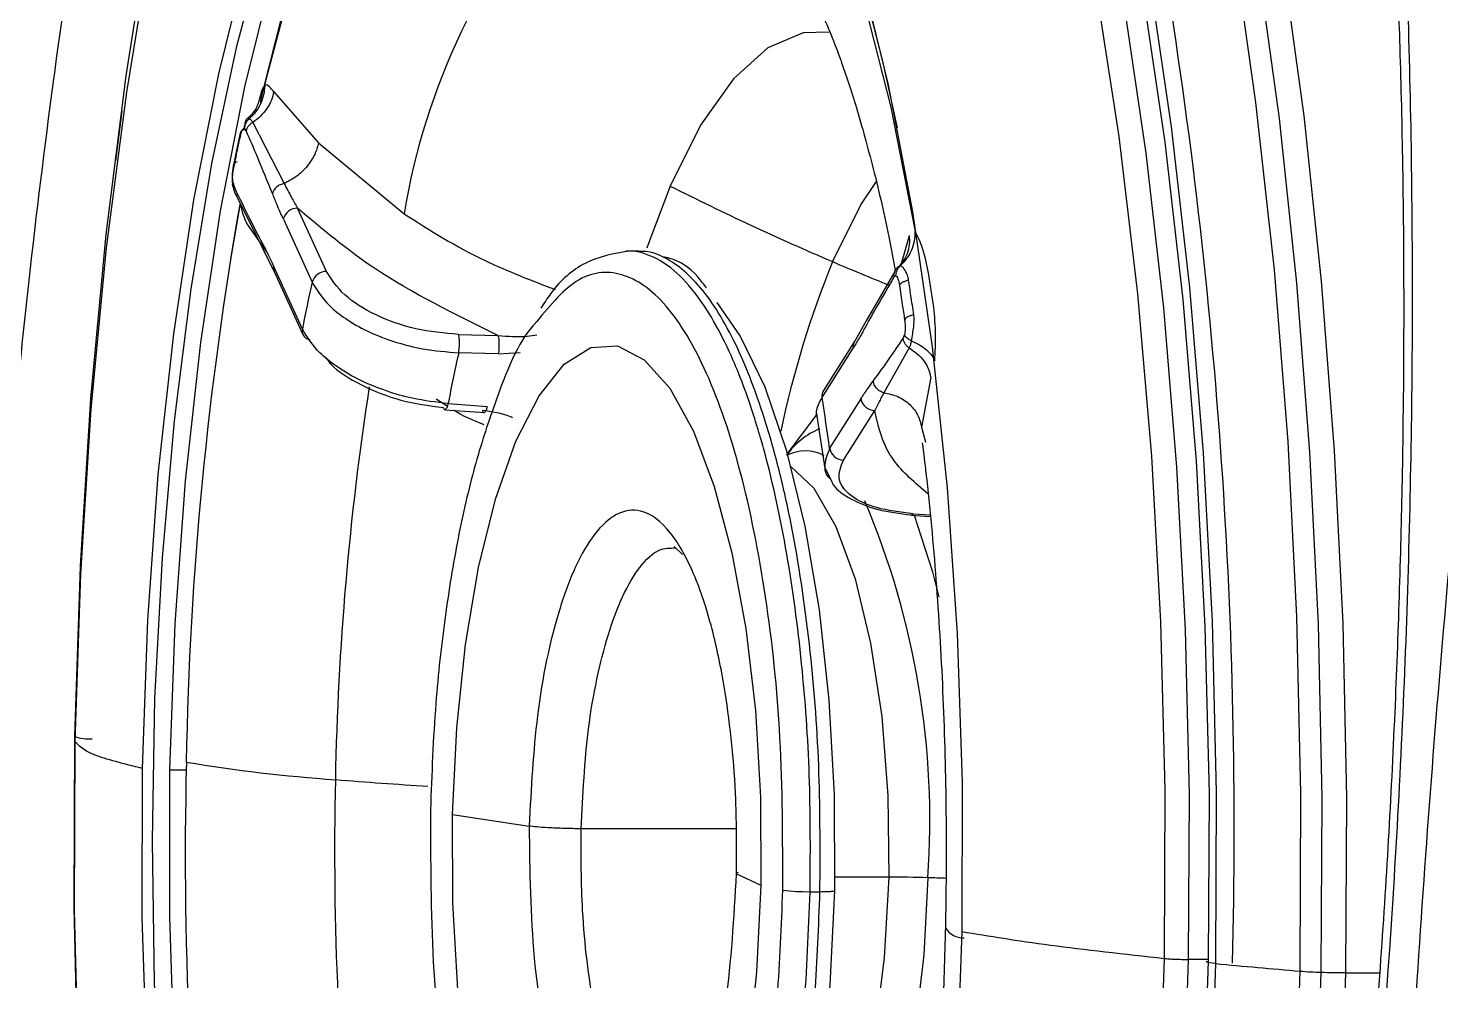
# Model space of a CAD drawing. Extents: x 525 to 613, y 487 to 635.
# Drawn here: x 601.178 to 602.46, y 544.125 to 544.99 of the extents above; entities that cross this region are included whole.
import ezdxf

# ---------------------------------------------------------------- set-up
doc = ezdxf.new("R2010")
doc.units = 0
doc.header["$MEASUREMENT"] = 0
doc.layers.add('1', color=4, linetype='Continuous')
doc.layers.add('STD TEST', color=3, linetype='Continuous')

# ---------------------------------------------------------------- blocks, each defined once
blk = doc.blocks.new('2023 VANGUARD')
at = {"layer": '1', "color": 3, "linetype": 'Continuous', "lineweight": 25}
for p, q in [((32.4409, -47.7591), (32.4815, -47.8056)), ((32.303, -47.7768), (32.2974, -47.8219)), ((32.4219, -47.787), (32.4503, -47.8424)), ((32.4104, -47.7965), (32.4044, -47.8255)), ((32.4815, -47.8056), (32.5592, -47.8699)), ((32.4056, -47.8507), (32.4313, -47.9023)), ((32.4887, -47.9222), (32.4625, -47.8649)), ((32.4343, -47.9042), (32.4162, -47.8781)), ((32.4496, -47.8747), (32.4757, -47.932)), ((33.0107, -47.915), (33.0178, -47.8896)), ((32.4313, -47.9023), (32.4417, -47.9231)), ((32.7721, -47.9038), (32.7604, -47.9038)), ((32.4669, -47.9747), (32.4407, -47.9173)), ((32.4412, -47.9222), (32.4674, -47.9796)), ((33.0044, -47.9222), (32.9786, -47.9672)), ((32.9786, -47.9672), (32.9684, -47.985)), ((32.6085, -47.9794), (32.6444, -47.9804)), ((32.9385, -48.0367), (32.9668, -47.9918)), ((32.9681, -47.9854), (32.9397, -48.0304)), ((32.9684, -47.985), (32.9681, -47.9854)), ((33.0176, -47.9917), (32.9947, -48.0325)), ((32.6446, -47.9971), (32.6088, -47.9961)), ((32.6446, -47.9971), (32.6644, -47.9958)), ((33.0372, -48.0186), (33.0288, -48.0638)), ((32.5984, -48.0447), (32.5882, -48.0382)), ((32.9738, -48.038), (32.9454, -48.0829)), ((32.5962, -48.0478), (32.6326, -48.0505)), ((32.9332, -48.0527), (32.9071, -48.0873)), ((32.9333, -48.0499), (32.9416, -48.1051)), ((32.9579, -48.0936), (32.9863, -48.0486)), ((33.0288, -48.0638), (33.0325, -48.0774)), ((32.9411, -48.1005), (32.9467, -48.1118)), ((33.0192, -48.1435), (33.019, -48.1435)), ((33.0192, -48.1435), (33.0365, -48.1447)), ((33.0213, -48.1423), (33.0363, -48.1434)), ((32.8042, -48.1721), (32.8118, -48.1793)), ((32.3467, -48.3748), (32.3614, -48.3748)), ((32.6727, -48.4262), (32.603, -48.4157)), ((32.6727, -48.426), (32.6727, -48.4262)), ((32.8605, -48.4284), (32.7198, -48.4284)), ((32.8609, -48.4692), (32.883, -48.4796)), ((32.999, -48.4723), (32.9502, -48.4723)), ((32.9277, -48.4855), (32.9366, -48.4855)), ((33.2893, -48.547), (33.2712, -48.547)), ((33.4139, -48.5591), (33.4444, -48.5591))]:
    blk.add_line(p, q, dxfattribs=at)
at = {"layer": '1', "color": 3, "linetype": 'Continuous', "lineweight": 25, "flags": 128}
for points in [[(33.3914, -48.5587), (33.3923, -48.4005), (33.3889, -48.2427), (33.3813, -48.0865), (33.3695, -47.933), (33.3536, -47.7835), (33.3338, -47.6389), (33.3102, -47.5006), (33.283, -47.3694), (33.2523, -47.2465), (33.2185, -47.1327), (33.1817, -47.0289), (33.1423, -46.9359), (33.1006, -46.8544), (33.0568, -46.785), (33.0113, -46.7283), (32.9645, -46.6847), (32.9166, -46.6545), (32.8682, -46.6379), (32.8195, -46.6351), (32.7856, -46.6414)], [(33.4139, -48.5591), (33.4147, -48.4004), (33.4113, -48.242), (33.4037, -48.0852), (33.3919, -47.9312), (33.376, -47.7811), (33.3561, -47.6361), (33.3324, -47.4972), (33.305, -47.3656), (33.2743, -47.2423), (33.2403, -47.128), (33.2034, -47.0239), (33.1639, -46.9306), (33.122, -46.8488), (33.078, -46.7792), (33.0324, -46.7223), (32.9854, -46.6785), (32.9374, -46.6482), (32.8888, -46.6315), (32.8545, -46.6281)], [(33.3723, -48.5576), (33.3731, -48.3965), (33.3695, -48.2358), (33.3614, -48.0768), (33.349, -47.9207), (33.3323, -47.769), (33.3115, -47.6226), (33.2868, -47.483), (33.2583, -47.351), (33.2262, -47.228), (33.1909, -47.1147), (33.1526, -47.0122), (33.1116, -46.9212), (33.0683, -46.8425), (33.023, -46.7768), (32.9761, -46.7244), (32.9279, -46.686), (32.8788, -46.6618), (32.8292, -46.6519), (32.7796, -46.6565), (32.7303, -46.6755), (32.6818, -46.7088), (32.6343, -46.7561), (32.5938, -46.8089)], [(32.5708, -46.9044), (32.5756, -46.8976), (32.6206, -46.8436), (32.6668, -46.8033), (32.714, -46.7771), (32.7618, -46.7651), (32.8097, -46.7674), (32.8573, -46.7841), (32.9042, -46.8149), (32.9501, -46.8598), (32.9945, -46.9181), (33.037, -46.9895), (33.0774, -47.0733), (33.1151, -47.1689), (33.1501, -47.2754), (33.1818, -47.3919), (33.2101, -47.5173), (33.2347, -47.6508), (33.2554, -47.791), (33.272, -47.9368), (33.2844, -48.087), (33.2925, -48.2402), (33.2962, -48.3953), (33.2955, -48.5507)], [(33.2892, -48.5485), (33.29, -48.3964), (33.2863, -48.2446), (33.2784, -48.0947), (33.2663, -47.9477), (33.25, -47.8049), (33.2297, -47.6677), (33.2057, -47.5371), (33.178, -47.4143), (33.1469, -47.3003), (33.1128, -47.1961), (33.0758, -47.1026), (33.0363, -47.0205), (32.9947, -46.9506), (32.9512, -46.8935), (32.9063, -46.8497), (32.8855, -46.8342)], [(32.2604, -48.3446), (32.2655, -48.19), (32.275, -48.0376), (32.2888, -47.8887), (32.3068, -47.7446), (32.3288, -47.6064), (32.3546, -47.4755), (32.384, -47.3528), (32.4168, -47.2395), (32.4527, -47.1365), (32.4914, -47.0447), (32.5325, -46.9648), (32.5708, -46.9044)], [(33.2712, -48.547), (33.2719, -48.3972), (33.2683, -48.2478), (33.2605, -48.1001), (33.2486, -47.9553), (33.2325, -47.8148), (33.2126, -47.6797), (33.1889, -47.5511), (33.1616, -47.4302), (33.131, -47.3179), (33.0974, -47.2153), (33.061, -47.1232), (33.0221, -47.0424), (32.9811, -46.9736), (32.9383, -46.9174), (32.9217, -46.8994)], [(32.5851, -46.9368), (32.577, -46.9466), (32.5338, -47.0083), (32.4927, -47.083), (32.4539, -47.1701), (32.4179, -47.2687), (32.3849, -47.378), (32.3553, -47.497), (32.3292, -47.6246), (32.3071, -47.7596), (32.2889, -47.9009), (32.275, -48.0472), (32.2655, -48.197), (32.2604, -48.3492)], [(33.2492, -48.5461), (33.2499, -48.3931), (33.246, -48.2406), (33.2377, -48.0899), (33.2251, -47.9425), (33.2081, -47.7997), (33.1871, -47.6627), (33.1622, -47.5328), (33.1335, -47.4112), (33.1015, -47.299), (33.0663, -47.1972), (33.0283, -47.1068), (32.9878, -47.0284), (32.9452, -46.963), (32.943, -46.96)], [(32.3821, -49.0565), (32.3636, -48.9418), (32.3491, -48.8212), (32.3388, -48.6963), (32.3326, -48.5684), (32.3307, -48.4392), (32.3331, -48.31), (32.3399, -48.1824), (32.3508, -48.058), (32.3658, -47.9381), (32.3847, -47.8242), (32.4073, -47.7176), (32.4334, -47.6196), (32.4625, -47.5313), (32.4944, -47.4537), (32.5287, -47.3878), (32.565, -47.3343), (32.6029, -47.2938), (32.6418, -47.2669), (32.6815, -47.2538), (32.7214, -47.2547)], [(32.3467, -48.3748), (32.3515, -48.2424), (32.3608, -48.1125), (32.3746, -47.9869), (32.3926, -47.8671), (32.4147, -47.7545), (32.4404, -47.6507), (32.4696, -47.5569), (32.5019, -47.4743), (32.5368, -47.4039), (32.5739, -47.3467), (32.6127, -47.3033), (32.6528, -47.2743), (32.6936, -47.26), (32.7095, -47.2585)], [(32.7214, -47.2547), (32.761, -47.2697), (32.7998, -47.2984), (32.8375, -47.3406), (32.8736, -47.3957), (32.9076, -47.4632), (32.9391, -47.5423), (32.9679, -47.6319), (32.9935, -47.7312), (33.0066, -47.7918)], [(32.6872, -47.2891), (32.6643, -47.2983), (32.625, -47.3256), (32.5869, -47.367), (32.5505, -47.422), (32.5162, -47.4899), (32.4844, -47.5699), (32.4556, -47.6609), (32.4301, -47.7617), (32.4286, -47.7685)], [(32.4328, -47.7524), (32.4597, -47.6507), (32.49, -47.5598), (32.5233, -47.481), (32.5593, -47.4153), (32.5974, -47.3637), (32.637, -47.3268), (32.6777, -47.3052), (32.719, -47.2991)], [(32.8068, -47.2954), (32.8379, -47.3327), (32.8754, -47.3921), (32.9107, -47.4649), (32.9432, -47.55), (32.9726, -47.6464), (32.9985, -47.7529), (33.0205, -47.8681), (33.0385, -47.9906), (33.0521, -48.1188), (33.0612, -48.2512), (33.0656, -48.3861), (33.0654, -48.5217)], [(32.7877, -47.3239), (32.7996, -47.3328), (32.839, -47.3725), (32.8767, -47.4269), (32.9122, -47.4952), (32.945, -47.5764), (32.9747, -47.6695), (33.0009, -47.7732), (33.0231, -47.886)], [(32.3217, -48.3736), (32.3266, -48.2389), (32.3361, -48.1068), (32.3501, -47.979), (32.3684, -47.8571), (32.3909, -47.7427), (32.4171, -47.6371), (32.4468, -47.5417), (32.4796, -47.4576), (32.515, -47.3861), (32.5427, -47.3418)], [(32.945, -47.7049), (32.9213, -47.7055), (32.8892, -47.7191), (32.858, -47.7473), (32.8283, -47.7895), (32.8008, -47.8448)], [(32.948, -47.9134), (32.9738, -47.8619), (32.9879, -47.8406)], [(32.8008, -47.8448), (32.7813, -47.896), (32.7795, -47.9012)], [(32.4103, -47.8602), (32.4083, -47.8713), (32.4017, -47.9108)], [(32.95, -48.4844), (32.9497, -48.3973), (32.945, -48.3115), (32.9361, -48.2295), (32.9232, -48.1535), (32.9066, -48.0854), (32.8868, -48.0273), (32.8643, -47.9806), (32.8433, -47.9505)], [(32.603, -48.4157), (32.6069, -48.3367), (32.6149, -48.2611), (32.6268, -48.1912), (32.6422, -48.129), (32.6607, -48.0765), (32.6817, -48.0353), (32.7046, -48.0066), (32.7286, -47.9913), (32.753, -47.9899), (32.7772, -48.0024), (32.8003, -48.0284), (32.8217, -48.0672), (32.8407, -48.1175), (32.8567, -48.1779), (32.8692, -48.2464), (32.878, -48.3211), (32.8826, -48.3996), (32.883, -48.4796)], [(32.5992, -48.0423), (32.6191, -48.0437), (32.6347, -48.0449)], [(32.9105, -48.0996), (32.931, -48.1191), (32.9511, -48.1539), (32.9686, -48.2015), (32.9826, -48.2598), (32.9926, -48.3264), (32.9982, -48.3983), (32.999, -48.4723)], [(33.022, -48.1437), (33.0387, -48.1951), (33.0444, -48.218)], [(32.5466, -49.9543), (32.5188, -49.9058), (32.4785, -49.822), (32.4407, -49.7264), (32.4058, -49.6199), (32.3741, -49.5035), (32.3458, -49.378), (32.3212, -49.2446), (32.3005, -49.1043), (32.2839, -48.9585), (32.2715, -48.8083), (32.2634, -48.6551), (32.2597, -48.5), (32.2604, -48.3446)], [(32.2604, -48.3492), (32.2597, -48.5022), (32.2636, -48.6547), (32.2719, -48.8054), (32.2845, -48.9528), (32.3014, -49.0957), (32.3225, -49.2326), (32.3474, -49.3625), (32.376, -49.4841), (32.4081, -49.5963), (32.4433, -49.6981), (32.4813, -49.7885), (32.5218, -49.8669), (32.5644, -49.9323), (32.6088, -49.9844), (32.6113, -49.9869)], [(32.5925, -49.6117), (32.5886, -49.6081), (32.5492, -49.5627), (32.5117, -49.5032), (32.4764, -49.4304), (32.4439, -49.3453), (32.4145, -49.2489), (32.3886, -49.1424), (32.3666, -49.0272), (32.3487, -48.9047), (32.3351, -48.7765), (32.326, -48.6441), (32.3215, -48.5092), (32.3217, -48.3736)], [(32.6899, -49.6346), (32.6491, -49.619), (32.6091, -49.5886), (32.5704, -49.5439), (32.5335, -49.4854), (32.4988, -49.4139), (32.4668, -49.3302), (32.4379, -49.2355), (32.4125, -49.1308), (32.3908, -49.0175), (32.3732, -48.897), (32.3598, -48.7709), (32.3509, -48.6408), (32.3465, -48.5082), (32.3467, -48.3748)], [(32.883, -48.4796), (32.8791, -48.5586), (32.8711, -48.6342), (32.8592, -48.7042), (32.8438, -48.7663), (32.8253, -48.8188), (32.8043, -48.86), (32.7814, -48.8887), (32.7574, -48.904), (32.733, -48.9054), (32.7088, -48.8929), (32.6857, -48.8669), (32.6643, -48.8281), (32.6453, -48.7778), (32.6293, -48.7174), (32.6168, -48.6489), (32.608, -48.5742), (32.6034, -48.4957), (32.603, -48.4157)], [(33.0344, -48.4729), (33.0308, -48.5429), (33.023, -48.6093), (33.0113, -48.6694), (32.9963, -48.7211), (32.9785, -48.7622), (32.9585, -48.7913), (32.9372, -48.8071), (32.9153, -48.8091), (32.9062, -48.8059)], [(32.999, -48.4723), (32.995, -48.5452), (32.9865, -48.6139), (32.9737, -48.6754), (32.9573, -48.7268), (32.938, -48.7661), (32.9165, -48.7914), (32.91, -48.796)], [(32.8361, -48.9519), (32.8432, -48.9442), (32.8675, -48.9082), (32.8896, -48.8596), (32.909, -48.7998), (32.9251, -48.7303), (32.9375, -48.6532), (32.9459, -48.5705), (32.95, -48.4844)], [(33.0654, -48.5217), (33.0605, -48.6564), (33.051, -48.7885), (33.037, -48.9163), (33.0187, -49.0382), (32.9963, -49.1526), (32.9701, -49.2582), (32.9404, -49.3536), (32.9076, -49.4377), (32.8721, -49.5092), (32.8344, -49.5674), (32.7948, -49.6116), (32.7948, -49.6116)], [(33.2955, -48.5507), (33.2903, -48.7053), (33.2808, -48.8577), (33.267, -49.0066), (33.2491, -49.1508), (33.2271, -49.2889), (33.2012, -49.4198), (33.1718, -49.5425), (33.139, -49.6558), (33.1031, -49.7588), (33.0645, -49.8507), (33.0234, -49.9305), (32.9802, -49.9977), (32.9353, -50.0517), (32.889, -50.092), (32.8418, -50.1182), (32.7941, -50.1303), (32.7462, -50.1279), (32.6986, -50.1112), (32.6516, -50.0804), (32.6058, -50.0356), (32.5614, -49.9772), (32.5466, -49.9543)], [(32.6155, -50.1161), (32.6174, -50.1186), (32.6643, -50.1709), (32.7125, -50.2093), (32.7616, -50.2335), (32.8111, -50.2434), (32.8607, -50.2388), (32.91, -50.2198), (32.9586, -50.1865), (33.0061, -50.1392), (33.052, -50.0783), (33.0961, -50.0043), (33.138, -49.9178), (33.1773, -49.8194), (33.2137, -49.7099), (33.247, -49.5903), (33.2768, -49.4615), (33.303, -49.3245), (33.3252, -49.1805), (33.3434, -49.0306), (33.3574, -48.8759), (33.3671, -48.7179), (33.3723, -48.5576)], [(32.7992, -50.2573), (32.7998, -50.2574), (32.8485, -50.2602), (32.8971, -50.2492), (32.9452, -50.2244), (32.9925, -50.1862), (33.0386, -50.1347), (33.0831, -50.0704), (33.1257, -49.9938), (33.1661, -49.9053), (33.204, -49.8058), (33.239, -49.696), (33.271, -49.5766), (33.2996, -49.4487), (33.3247, -49.3131), (33.3461, -49.1709), (33.3636, -49.0233), (33.377, -48.8712), (33.3863, -48.716), (33.3914, -48.5587)], [(32.8923, -50.0564), (32.9367, -50.0176), (32.9807, -49.9647), (33.023, -49.899), (33.0632, -49.8208), (33.101, -49.7309), (33.1361, -49.6301), (33.1682, -49.5192), (33.197, -49.3992), (33.2223, -49.271), (33.2438, -49.1358), (33.2614, -48.9947), (33.2749, -48.849), (33.2842, -48.6999), (33.2892, -48.5485)], [(32.9253, -49.9921), (32.9674, -49.9414), (33.009, -49.8767), (33.0486, -49.7997), (33.0858, -49.7112), (33.1204, -49.612), (33.152, -49.5027), (33.1804, -49.3845), (33.2053, -49.2583), (33.2265, -49.1252), (33.2438, -48.9863), (33.2571, -48.8428), (33.2662, -48.696), (33.2712, -48.547)], [(32.9724, -49.8924), (32.9757, -49.887), (33.0169, -49.8123), (33.0557, -49.7253), (33.0917, -49.6266), (33.1247, -49.5173), (33.1543, -49.3983), (33.1804, -49.2707), (33.2025, -49.1357), (33.2206, -48.9944), (33.2345, -48.8481), (33.2441, -48.6983), (33.2492, -48.5461)], [(33.2955, -48.5507), (33.2929, -48.5505), (33.2907, -48.5502), (33.2891, -48.5499), (33.288, -48.5496), (33.2875, -48.5493), (33.2875, -48.549), (33.2881, -48.5488), (33.2892, -48.5485)], [(32.8627, -50.267), (32.8691, -50.2666), (32.9178, -50.2555), (32.9661, -50.2307), (33.0136, -50.1923), (33.0598, -50.1407), (33.1045, -50.0762), (33.1472, -49.9992), (33.1878, -49.9105), (33.2258, -49.8106), (33.2609, -49.7004), (33.293, -49.5806), (33.3218, -49.4522), (33.347, -49.3162), (33.3684, -49.1735), (33.3859, -49.0253), (33.3994, -48.8727), (33.4087, -48.7169), (33.4139, -48.5591)]]:
    blk.add_lwpolyline(points, dxfattribs=at)
at = {"layer": '1', "color": 3, "linetype": 'Continuous', "lineweight": 25}
for centre, radius, start, end in [((33.1729, -47.9716), 0.6221, 138.4821, 170.5959), ((28.431, -48.4301), 4.8816, 358.5881, 9.2722), ((33.9498, -45.57), 2.5485, 243.2015, 246.853), ((35.5998, -48.4236), 3.2388, 169.9903, 179.0116), ((32.4626, -47.8784), 0.0136, 90.1819, 163.8867), ((32.4484, -47.919), 0.00785, 167.4265, 204.066), ((33.7925, -48.2551), 0.911, 157.9718, 168.0988), ((33.951, -45.5674), 2.5514, 246.852, 248.1083), ((32.4888, -47.9358), 0.0136, 90.1821, 163.8869), ((34.1786, -48.3079), 1.7439, 167.5535, 168.9848), ((32.4745, -47.9764), 0.00785, 167.4264, 204.0659), ((32.4751, -47.9757), 0.00869, 206.7747, 261.23), ((32.574, -47.9876), 0.0355, 356.0655, 13.3277), ((32.5658, -47.9884), 0.0436, 349.7937, 357.8703), ((32.9758, -47.9903), 0.00912, 148.1689, 189.421), ((34.0839, -48.3265), 1.5117, 167.3757, 169.1625), ((35.1494, -48.4324), 2.653, 171.2109, 178.949), ((32.9475, -48.0352), 0.00912, 148.169, 189.421), ((32.5971, -48.0456), 0.00234, 184.5137, 248.1144), ((32.5931, -48.0426), 0.00605, 300.5848, 3.3312), ((30.8108, -48.3802), 2.1552, 7.9273, 9.1701), ((32.9866, -48.0355), 0.0131, 190.9251, 268.5918), ((32.9632, -48.1297), 0.0699, 112.6695, 144.6455), ((32.9583, -48.0805), 0.0131, 190.9249, 268.5915), ((32.9231, -48.1224), 0.0371, 62.1646, 116.9306), ((32.2949, -48.4207), 0.7414, 355.9677, 23.0269), ((33.0191, -48.1409), 0.00259, 271.6919, 326.9292), ((32.2742, -48.3031), 0.0437, 251.5847, 272.606), ((35.904, -48.4502), 3.5434, 178.6672, 187.1615), ((32.5928, -46.99), 1.3971, 260.4691, 266.0622), ((35.3538, -48.4491), 2.8577, 178.6897, 186.5983), ((32.8304, -44.2542), 4.143, 265.3832, 266.5453), ((32.9984, -49.6317), 1.1594, 88.2218, 89.9729), ((33.0014, -49.5483), 1.076, 87.3422, 88.2413), ((32.9246, -48.3173), 0.1682, 262.5769, 271.0433), ((33.0669, -48.5081), 0.0194, 211.778, 271.582), ((33.9638, -41.531), 7.0515, 264.56179, 265.18884), ((33.404, -48.1552), 0.4037, 265.4975, 268.2101), ((33.4141, -47.9002), 0.6588, 268.0232, 269.9757)]:
    blk.add_arc(centre, radius, start, end, dxfattribs=at)
for points, knots in [([(33.3102, -49.6474), (33.3187, -49.6017), (33.3268, -49.5557), (33.3384, -49.4857), (33.3422, -49.4623), (33.3478, -49.427), (33.3497, -49.4152), (33.3524, -49.3977), (33.3532, -49.3921), (33.3551, -49.3799), (33.3561, -49.3723), (33.3593, -49.3519), (33.3612, -49.3399), (33.3652, -49.3155), (33.3671, -49.3034), (33.3728, -49.2672), (33.3765, -49.2434), (33.3872, -49.1712), (33.394, -49.1222), (33.4258, -48.8777), (33.4449, -48.681), (33.4635, -48.383), (33.4681, -48.2827), (33.4737, -48.0844), (33.4748, -47.9867), (33.4736, -47.794), (33.4714, -47.6991), (33.4634, -47.512), (33.4576, -47.4194), (33.4355, -47.1496), (33.4143, -46.982), (33.3735, -46.749), (33.3582, -46.674), (33.325, -46.5322), (33.3071, -46.4658), (33.269, -46.3417), (33.2487, -46.2841), (33.2058, -46.1776), (33.1831, -46.1286), (33.112, -45.9969), (33.0617, -45.9305), (32.9819, -45.8624), (32.9545, -45.845), (32.8988, -45.8214), (32.8708, -45.8153), (32.8144, -45.8141), (32.786, -45.819), (32.7288, -45.84), (32.6999, -45.8562), (32.6136, -45.9214), (32.5575, -45.986), (32.4754, -46.1138), (32.4482, -46.1619), (32.3952, -46.2677), (32.3696, -46.325), (32.32, -46.448), (32.296, -46.5137), (32.2498, -46.6536), (32.2275, -46.7282), (32.1637, -46.9628), (32.1264, -47.1306), (32.0779, -47.3992), (32.063, -47.492), (32.036, -47.6814), (32.0241, -47.7771), (32.0033, -47.9705), (31.9944, -48.0681), (31.9832, -48.2163), (31.9799, -48.2662), (31.9754, -48.3404), (31.974, -48.3652), (31.9713, -48.4165), (31.9701, -48.4437), (31.9693, -48.4686)], [0, 0, 0, 0, 0.015625, 0.015625, 0.023437, 0.023437, 0.027344, 0.027344, 0.029297, 0.029297, 0.03125, 0.03125, 0.035156, 0.035156, 0.039062, 0.039062, 0.046875, 0.046875, 0.0625, 0.0625, 0.125, 0.125, 0.15625, 0.15625, 0.1875, 0.1875, 0.21875, 0.21875, 0.25, 0.25, 0.3125, 0.3125, 0.34375, 0.34375, 0.375, 0.375, 0.40625, 0.40625, 0.4375, 0.4375, 0.5, 0.5, 0.53125, 0.53125, 0.5625, 0.5625, 0.59375, 0.59375, 0.625, 0.625, 0.6875, 0.6875, 0.71875, 0.71875, 0.75, 0.75, 0.78125, 0.78125, 0.8125, 0.8125, 0.875, 0.875, 0.90625, 0.90625, 0.9375, 0.9375, 0.96875, 0.96875, 0.984375, 0.984375, 0.992188, 0.992188, 1, 1, 1, 1]), ([(34.315, -50.3118), (34.3211, -50.2888), (34.3271, -50.2652), (34.3334, -50.2405), (34.3337, -50.2391), (34.3345, -50.2361), (34.3349, -50.2342), (34.3361, -50.2291), (34.3368, -50.2261), (34.3391, -50.2169), (34.3406, -50.2109), (34.3451, -50.1929), (34.3481, -50.1808), (34.3629, -50.1201), (34.3745, -50.0708), (34.4081, -49.9193), (34.4293, -49.8133), (34.4692, -49.5926), (34.4876, -49.4794), (34.5208, -49.2492), (34.5357, -49.1318), (34.5622, -48.8927), (34.5739, -48.7701), (34.5931, -48.5266), (34.6008, -48.4053), (34.6123, -48.1638), (34.6162, -48.0435), (34.62, -47.8041), (34.62, -47.6868), (34.6159, -47.4592), (34.612, -47.3486), (34.6003, -47.1337), (34.5925, -47.0287), (34.564, -46.7321), (34.5382, -46.5561), (34.4735, -46.2494), (34.4359, -46.1252), (34.3725, -45.9826), (34.3501, -45.9424), (34.304, -45.8791), (34.2804, -45.8558), (34.2317, -45.8254), (34.2067, -45.8184), (34.1555, -45.8214), (34.1299, -45.8313), (34.0785, -45.8676), (34.0528, -45.8938), (34.001, -45.9629), (33.975, -46.0061), (33.9244, -46.1064), (33.8995, -46.1639), (33.8629, -46.2608), (33.8508, -46.295), (33.8268, -46.3669), (33.8149, -46.4048), (33.7564, -46.6021), (33.7133, -46.7819), (33.6638, -47.0338), (33.6541, -47.0857), (33.6353, -47.1914), (33.6262, -47.245), (33.5999, -47.4082), (33.5836, -47.52), (33.561, -47.6922), (33.5538, -47.7503), (33.5399, -47.8682), (33.5333, -47.9281), (33.5145, -48.1086), (33.5034, -48.2292), (33.4843, -48.4713), (33.4762, -48.5926), (33.4662, -48.7752), (33.4632, -48.8363), (33.458, -48.9574), (33.4558, -49.0174), (33.4522, -49.1362), (33.4509, -49.1951), (33.4495, -49.2819), (33.4491, -49.3105), (33.4485, -49.3538), (33.4484, -49.3682), (33.4481, -49.3973), (33.448, -49.4116), (33.4479, -49.4346), (33.4478, -49.443), (33.4478, -49.4593), (33.448, -49.4658), (33.4484, -49.4868), (33.4487, -49.5009), (33.4496, -49.5432), (33.4503, -49.5713), (33.4528, -49.655), (33.4549, -49.7101), (33.4575, -49.7646)], [0, 0, 0, 0, 0.007813, 0.007813, 0.008301, 0.008301, 0.008789, 0.008789, 0.009766, 0.009766, 0.011719, 0.011719, 0.015625, 0.015625, 0.03125, 0.03125, 0.0625, 0.0625, 0.09375, 0.09375, 0.125, 0.125, 0.15625, 0.15625, 0.1875, 0.1875, 0.21875, 0.21875, 0.25, 0.25, 0.28125, 0.28125, 0.3125, 0.3125, 0.375, 0.375, 0.4375, 0.4375, 0.46875, 0.46875, 0.5, 0.5, 0.53125, 0.53125, 0.5625, 0.5625, 0.59375, 0.59375, 0.625, 0.625, 0.65625, 0.65625, 0.671875, 0.671875, 0.6875, 0.6875, 0.75, 0.75, 0.765625, 0.765625, 0.78125, 0.78125, 0.8125, 0.8125, 0.828125, 0.828125, 0.84375, 0.84375, 0.875, 0.875, 0.90625, 0.90625, 0.921875, 0.921875, 0.9375, 0.9375, 0.953125, 0.953125, 0.960937, 0.960937, 0.964844, 0.964844, 0.96875, 0.96875, 0.970703, 0.970703, 0.972656, 0.972656, 0.976562, 0.976562, 0.984375, 0.984375, 1, 1, 1, 1]), ([(32.1765, -48.4742), (32.1786, -48.4282), (32.1829, -48.3364), (32.1932, -48.1989), (32.2048, -48.0635), (32.2203, -47.913), (32.24, -47.7527), (32.2651, -47.5797), (32.2987, -47.3822), (32.3433, -47.1643), (32.3937, -46.9634), (32.4407, -46.8038), (32.4826, -46.6788), (32.534, -46.5434), (32.5965, -46.4047), (32.6707, -46.273), (32.7475, -46.1694), (32.825, -46.0957), (32.9026, -46.0514), (32.9713, -46.0397), (33.0229, -46.0452), (33.0483, -46.057), (33.057, -46.061)], [0, 0, 0, 0, 0.0335668, 0.0668964, 0.1006096, 0.1333018, 0.1788336, 0.2217312, 0.2670883, 0.3361955, 0.4036796, 0.4477935, 0.4912053, 0.5339225, 0.6005144, 0.667351, 0.7343595, 0.8009979, 0.8660161, 0.9322186, 0.9770376, 1, 1, 1, 1]), ([(33.0701, -46.0652), (33.0788, -46.0709), (33.0945, -46.0813), (33.1218, -46.1133), (33.147, -46.149), (33.1711, -46.1889), (33.1944, -46.2327), (33.2176, -46.2819), (33.243, -46.3432), (33.2694, -46.415), (33.2996, -46.5096), (33.3334, -46.6347), (33.3653, -46.779), (33.3925, -46.9312), (33.4133, -47.0741), (33.4292, -47.2093), (33.4413, -47.3354), (33.4499, -47.4486), (33.4557, -47.5458), (33.4598, -47.6309), (33.463, -47.7192), (33.4656, -47.8264), (33.4668, -47.9574), (33.4653, -48.1228), (33.4592, -48.322), (33.4462, -48.5523), (33.4252, -48.8005), (33.3954, -49.0644), (33.3533, -49.3435), (33.3223, -49.5262), (33.3063, -49.6208)], [0, 0, 0, 0, 0.053122, 0.096428, 0.130026, 0.154469, 0.175424, 0.205117, 0.228754, 0.255696, 0.289133, 0.32926, 0.376272, 0.415529, 0.452816, 0.485766, 0.514445, 0.541917, 0.563528, 0.57973, 0.598056, 0.621044, 0.648722, 0.68118, 0.724777, 0.7722, 0.822999, 0.877688, 0.936721, 1, 1, 1, 1]), ([(32.9387, -47.6892), (32.9401, -47.6922), (32.9447, -47.7019), (32.9556, -47.7299), (32.9699, -47.773), (32.9852, -47.8288), (32.9972, -47.8791), (33.0033, -47.9126), (33.005, -47.9214)], [0, 0, 0, 0, 0.085141, 0.276686, 0.480127, 0.695084, 0.92041, 1, 1, 1, 1]), ([(32.4328, -47.7536), (32.4325, -47.7564), (32.432, -47.7621), (32.429, -47.7702), (32.4247, -47.7776), (32.4206, -47.7816), (32.4186, -47.7836)], [0, 0, 0, 0, 0.24492, 0.497148, 0.750853, 1, 1, 1, 1]), ([(32.4409, -47.7591), (32.4403, -47.7616), (32.4391, -47.7668), (32.4349, -47.7744), (32.4292, -47.7814), (32.4243, -47.7851), (32.4219, -47.787)], [0, 0, 0, 0, 0.243533, 0.495782, 0.750225, 1, 1, 1, 1]), ([(32.4328, -47.7524), (32.431, -47.7559), (32.4292, -47.7595), (32.4279, -47.7657), (32.4278, -47.7659)], [0, 0, 0, 0, 0.967632, 1, 1, 1, 1]), ([(32.4409, -47.7591), (32.4396, -47.7574), (32.4369, -47.7539), (32.4342, -47.7529), (32.4328, -47.7524)], [0, 0, 0, 0, 0.495801, 1, 1, 1, 1]), ([(32.4328, -47.7524), (32.4328, -47.7527), (32.4328, -47.7531), (32.4328, -47.7535), (32.4328, -47.7536)], [0, 0, 0, 0, 0.559026, 1, 1, 1, 1]), ([(32.4279, -47.7658), (32.4268, -47.7692), (32.4247, -47.7764), (32.4184, -47.7822), (32.4152, -47.7851)], [0, 0, 0, 0, 0.483241, 1, 1, 1, 1]), ([(32.4186, -47.7836), (32.4179, -47.7835), (32.4164, -47.7833), (32.4151, -47.7857), (32.4144, -47.7893), (32.4138, -47.7922), (32.4136, -47.7937)], [0, 0, 0, 0, 0.296548, 0.554251, 0.789189, 1, 1, 1, 1]), ([(32.4186, -47.7836), (32.418, -47.7842), (32.4168, -47.7853), (32.4154, -47.7875), (32.4145, -47.79), (32.4143, -47.7917), (32.4142, -47.7925)], [0, 0, 0, 0, 0.247007, 0.5, 0.752993, 1, 1, 1, 1]), ([(32.4219, -47.787), (32.4211, -47.7874), (32.4196, -47.7884), (32.4178, -47.7903), (32.4165, -47.7924), (32.416, -47.7939), (32.4158, -47.7946)], [0, 0, 0, 0, 0.246698, 0.5, 0.753302, 1, 1, 1, 1]), ([(32.4186, -47.7836), (32.4192, -47.7839), (32.4203, -47.7845), (32.4214, -47.7861), (32.4219, -47.787)], [0, 0, 0, 0, 0.496987, 1, 1, 1, 1]), ([(32.4046, -47.8283), (32.4057, -47.8229), (32.4077, -47.8132), (32.4097, -47.8036), (32.4106, -47.7994)], [0, 0, 0, 0, 0.56, 1, 1, 1, 1]), ([(32.4136, -47.7937), (32.4129, -47.794), (32.4116, -47.7946), (32.4105, -47.796), (32.41, -47.7977), (32.4104, -47.7988), (32.4106, -47.7994)], [0, 0, 0, 0, 0.245697, 0.5, 0.754303, 1, 1, 1, 1]), ([(32.4106, -47.7994), (32.4109, -47.7982), (32.4114, -47.7959), (32.4124, -47.7936), (32.4133, -47.7924), (32.4139, -47.7925), (32.4142, -47.7925)], [0, 0, 0, 0, 0.316144, 0.604812, 0.810522, 1, 1, 1, 1]), ([(32.4158, -47.7946), (32.4156, -47.7941), (32.415, -47.7931), (32.4145, -47.7927), (32.4142, -47.7925)], [0, 0, 0, 0, 0.557135, 1, 1, 1, 1]), ([(32.4397, -47.8514), (32.4353, -47.8406), (32.4274, -47.8212), (32.4194, -47.8027), (32.4158, -47.7946)], [0, 0, 0, 0, 0.5599965, 1, 1, 1, 1]), ([(32.4815, -47.8056), (32.4806, -47.8091), (32.4786, -47.8163), (32.4714, -47.8271), (32.4617, -47.8366), (32.454, -47.8405), (32.4503, -47.8424)], [0, 0, 0, 0, 0.235391, 0.489489, 0.749289, 1, 1, 1, 1]), ([(32.4044, -47.8255), (32.4041, -47.8268), (32.4036, -47.8294), (32.4031, -47.834), (32.4029, -47.8392), (32.4034, -47.8424), (32.4036, -47.8441)], [0, 0, 0, 0, 0.226698, 0.468203, 0.72052, 1, 1, 1, 1]), ([(32.4076, -47.8226), (32.4069, -47.8229), (32.4056, -47.8236), (32.4045, -47.825), (32.404, -47.8266), (32.4044, -47.8277), (32.4046, -47.8283)], [0, 0, 0, 0, 0.245697, 0.5, 0.754303, 1, 1, 1, 1]), ([(32.404, -47.8418), (32.4038, -47.8407), (32.4035, -47.8384), (32.4037, -47.8335), (32.4042, -47.8303), (32.4046, -47.8283)], [0, 0, 0, 0, 0.24307, 0.51589, 1, 1, 1, 1]), ([(32.4056, -47.8464), (32.4052, -47.8461), (32.4043, -47.8455), (32.4036, -47.8444), (32.4035, -47.8431), (32.4038, -47.8422), (32.404, -47.8418)], [0, 0, 0, 0, 0.247007, 0.5, 0.752993, 1, 1, 1, 1]), ([(32.4036, -47.8441), (32.4039, -47.8453), (32.4044, -47.8478), (32.4052, -47.8497), (32.4056, -47.8506)], [0, 0, 0, 0, 0.488897, 1, 1, 1, 1]), ([(32.404, -47.8418), (32.4042, -47.8427), (32.4045, -47.8443), (32.405, -47.8454), (32.4052, -47.8459)], [0, 0, 0, 0, 0.562739, 1, 1, 1, 1]), ([(32.408, -47.8538), (32.4075, -47.8533), (32.4064, -47.8523), (32.4054, -47.8503), (32.4049, -47.8482), (32.4051, -47.8466), (32.4052, -47.8459)], [0, 0, 0, 0, 0.246698, 0.5, 0.753302, 1, 1, 1, 1]), ([(32.4052, -47.8459), (32.4098, -47.8556), (32.4181, -47.8729), (32.4266, -47.8892), (32.4304, -47.8964)], [0, 0, 0, 0, 0.559998, 1, 1, 1, 1]), ([(32.4503, -47.8424), (32.4491, -47.8427), (32.4466, -47.8434), (32.4433, -47.8456), (32.4408, -47.8484), (32.44, -47.8504), (32.4397, -47.8514)], [0, 0, 0, 0, 0.243098, 0.5, 0.756902, 1, 1, 1, 1]), ([(32.4496, -47.8747), (32.4477, -47.8705), (32.4443, -47.863), (32.4411, -47.8549), (32.4397, -47.8514)], [0, 0, 0, 0, 0.559985, 1, 1, 1, 1]), ([(32.4503, -47.8424), (32.4525, -47.8467), (32.4565, -47.8544), (32.4607, -47.8617), (32.4625, -47.8649)], [0, 0, 0, 0, 0.561456, 1, 1, 1, 1]), ([(32.4103, -47.8607), (32.4111, -47.864), (32.4126, -47.8706), (32.415, -47.8756), (32.4162, -47.8781)], [0, 0, 0, 0, 0.504199, 1, 1, 1, 1]), ([(32.6444, -47.9804), (32.6053, -47.9612), (32.5356, -47.9268), (32.4849, -47.8838), (32.4625, -47.8649)], [0, 0, 0, 0, 0.559798, 1, 1, 1, 1]), ([(32.5592, -47.8699), (32.5826, -47.8848), (32.6237, -47.9109), (32.6746, -47.9304), (32.6964, -47.9387)], [0, 0, 0, 0, 0.570736, 1, 1, 1, 1]), ([(33.0093, -47.9172), (33.0114, -47.9152), (33.0156, -47.9111), (33.02, -47.9033), (33.0227, -47.8948), (33.023, -47.8889), (33.0231, -47.886)], [0, 0, 0, 0, 0.249676, 0.503855, 0.756033, 1, 1, 1, 1]), ([(33.0161, -47.9059), (33.0169, -47.9032), (33.0185, -47.8979), (33.018, -47.8924), (33.0178, -47.8896)], [0, 0, 0, 0, 0.50879, 1, 1, 1, 1]), ([(33.0352, -47.9237), (33.0336, -47.9159), (33.0305, -47.901), (33.0254, -47.8908), (33.0231, -47.886)], [0, 0, 0, 0, 0.529731, 1, 1, 1, 1]), ([(32.4304, -47.8964), (32.4323, -47.9002), (32.4358, -47.9069), (32.4392, -47.9141), (32.4407, -47.9173)], [0, 0, 0, 0, 0.559985, 1, 1, 1, 1]), ([(32.7629, -47.9038), (32.7495, -47.9062), (32.7239, -47.9107), (32.698, -47.9328), (32.6862, -47.9511), (32.6833, -47.9556)], [0, 0, 0, 0, 0.453868, 0.865447, 1, 1, 1, 1]), ([(32.9277, -48.4855), (32.9279, -48.4524), (32.9283, -48.3846), (32.9214, -48.2824), (32.9084, -48.182), (32.8948, -48.1181), (32.8858, -48.0843), (32.8833, -48.0755), (32.8803, -48.0653), (32.8718, -48.0377), (32.8538, -47.9899), (32.8279, -47.9449), (32.8005, -47.9164), (32.7803, -47.9062), (32.7671, -47.9034), (32.7625, -47.9039), (32.7621, -47.9039)], [0, 0, 0, 0, 0.111113, 0.227592, 0.349434, 0.476637, 0.487532, 0.500916, 0.516789, 0.53515, 0.63338, 0.771244, 0.855189, 0.949064, 0.995609, 1, 1, 1, 1]), ([(32.9366, -48.4855), (32.9367, -48.4496), (32.9371, -48.3758), (32.9287, -48.2644), (32.9157, -48.1748), (32.9012, -48.1077), (32.8846, -48.0473), (32.8608, -47.9852), (32.8287, -47.933), (32.7997, -47.9101), (32.7802, -47.9034), (32.7726, -47.9042), (32.7709, -47.9044)], [0, 0, 0, 0, 0.120388, 0.247842, 0.382357, 0.452376, 0.524168, 0.65482, 0.785473, 0.916125, 0.981545, 1, 1, 1, 1]), ([(32.8335, -47.9371), (32.8311, -47.9338), (32.8211, -47.9203), (32.8071, -47.9115), (32.796, -47.9094), (32.7937, -47.9089)], [0, 0, 0, 0, 0.208939, 0.841685, 1, 1, 1, 1]), ([(33.0093, -47.9172), (33.0087, -47.9178), (33.0076, -47.919), (33.0063, -47.9213), (33.0055, -47.9237), (33.0054, -47.9254), (33.0053, -47.9263)], [0, 0, 0, 0, 0.247007, 0.5, 0.752993, 1, 1, 1, 1]), ([(33.0067, -47.9193), (33.0087, -47.9174), (33.0127, -47.9135), (33.015, -47.9084), (33.0161, -47.9059)], [0, 0, 0, 0, 0.49537, 1, 1, 1, 1]), ([(33.0067, -47.9193), (33.0071, -47.9187), (33.0079, -47.9175), (33.0089, -47.9173), (33.0093, -47.9172)], [0, 0, 0, 0, 0.505655, 1, 1, 1, 1]), ([(33.0171, -47.9302), (33.0167, -47.9287), (33.016, -47.9254), (33.014, -47.9212), (33.0115, -47.9179), (33.0101, -47.9175), (33.0093, -47.9172)], [0, 0, 0, 0, 0.210352, 0.445074, 0.702847, 1, 1, 1, 1]), ([(32.6085, -47.9794), (32.5955, -47.9782), (32.5694, -47.9759), (32.5326, -47.9626), (32.5029, -47.9442), (32.4934, -47.9295), (32.4887, -47.9222)], [0, 0, 0, 0, 0.249696, 0.500187, 0.750582, 1, 1, 1, 1]), ([(32.9029, -48.4841), (32.9028, -48.4376), (32.9027, -48.3459), (32.8887, -48.2152), (32.8659, -48.1012), (32.8348, -48.0103), (32.7976, -47.9482), (32.7569, -47.9199), (32.7154, -47.9241), (32.6898, -47.9552), (32.6772, -47.9706)], [0, 0, 0, 0, 0.128319, 0.253468, 0.378581, 0.503644, 0.628663, 0.753681, 0.878704, 1, 1, 1, 1]), ([(33.0037, -47.9276), (32.9987, -47.9359), (32.99, -47.9506), (32.9814, -47.9662), (32.9776, -47.9731)], [0, 0, 0, 0, 0.559998, 1, 1, 1, 1]), ([(33.0067, -47.9193), (33.0062, -47.9198), (33.005, -47.9209), (33.004, -47.923), (33.0034, -47.9252), (33.0036, -47.9268), (33.0037, -47.9276)], [0, 0, 0, 0, 0.246698, 0.5, 0.753302, 1, 1, 1, 1]), ([(33.0053, -47.9263), (33.005, -47.9264), (33.0044, -47.9265), (33.0039, -47.9273), (33.0037, -47.9276)], [0, 0, 0, 0, 0.562739, 1, 1, 1, 1]), ([(33.0079, -47.9178), (33.0072, -47.9184), (33.0059, -47.9197), (33.0049, -47.9214), (33.0044, -47.9222)], [0, 0, 0, 0, 0.503551, 1, 1, 1, 1]), ([(33.0053, -47.9263), (33.0057, -47.9264), (33.0065, -47.9268), (33.0077, -47.9296), (33.0083, -47.9327), (33.0087, -47.9347)], [0, 0, 0, 0, 0.24307, 0.51589, 1, 1, 1, 1]), ([(33.0171, -47.9302), (33.0161, -47.9305), (33.0142, -47.931), (33.0117, -47.9321), (33.0097, -47.9334), (33.009, -47.9343), (33.0087, -47.9347)], [0, 0, 0, 0, 0.245697, 0.5, 0.754303, 1, 1, 1, 1]), ([(33.0218, -47.9616), (33.0209, -47.9558), (33.0193, -47.9453), (33.0177, -47.9348), (33.0171, -47.9302)], [0, 0, 0, 0, 0.5599993, 1, 1, 1, 1]), ([(33.0399, -47.9549), (33.0391, -47.9497), (33.0376, -47.9393), (33.036, -47.9289), (33.0352, -47.9237)], [0, 0, 0, 0, 0.499884, 1, 1, 1, 1]), ([(32.4757, -47.932), (32.4802, -47.9393), (32.4874, -47.9509), (32.5062, -47.9657), (32.5263, -47.9773), (32.5504, -47.9866), (32.5788, -47.9938), (32.5978, -47.9953), (32.6088, -47.9961)], [0, 0, 0, 0, 0.223173, 0.354792, 0.499492, 0.670253, 0.81071, 1, 1, 1, 1]), ([(33.0087, -47.9347), (33.0095, -47.9406), (33.0111, -47.951), (33.0127, -47.9615), (33.0134, -47.9661)], [0, 0, 0, 0, 0.56, 1, 1, 1, 1]), ([(33.0407, -48.0034), (33.0412, -47.9954), (33.0421, -47.9786), (33.0407, -47.9631), (33.0399, -47.9549)], [0, 0, 0, 0, 0.4700565, 1, 1, 1, 1]), ([(33.0218, -47.9616), (33.0208, -47.9619), (33.0189, -47.9624), (33.0164, -47.9635), (33.0144, -47.9647), (33.0137, -47.9656), (33.0134, -47.9661)], [0, 0, 0, 0, 0.245697, 0.5, 0.754303, 1, 1, 1, 1]), ([(33.0134, -47.9661), (33.0135, -47.9675), (33.0139, -47.9701), (33.014, -47.974), (33.0138, -47.9773), (33.0135, -47.9789), (33.0134, -47.9797)], [0, 0, 0, 0, 0.316144, 0.604812, 0.810522, 1, 1, 1, 1]), ([(33.0196, -47.9854), (33.02, -47.9832), (33.0207, -47.9793), (33.0217, -47.9726), (33.0222, -47.9667), (33.0219, -47.9632), (33.0218, -47.9616)], [0, 0, 0, 0, 0.296548, 0.554251, 0.789189, 1, 1, 1, 1]), ([(32.5992, -48.0423), (32.5883, -48.041), (32.5695, -48.0388), (32.5413, -48.0307), (32.5174, -48.0207), (32.4973, -48.0087), (32.4786, -47.9936), (32.4714, -47.982), (32.4669, -47.9747)], [0, 0, 0, 0, 0.1891783, 0.3293489, 0.4996704, 0.6447049, 0.7765748, 1, 1, 1, 1]), ([(32.6772, -47.9706), (32.6769, -47.971), (32.6633, -47.9847), (32.6448, -48.031), (32.6227, -48.0984), (32.6076, -48.1638), (32.5958, -48.236), (32.5866, -48.3187), (32.5843, -48.3787), (32.5831, -48.4112)], [0, 0, 0, 0, 0.007147, 0.246833, 0.390944, 0.535096, 0.679308, 0.825978, 1, 1, 1, 1]), ([(32.6444, -47.9804), (32.6533, -47.9811), (32.6651, -47.982), (32.6768, -47.9803), (32.6797, -47.9798)], [0, 0, 0, 0, 0.749721, 1, 1, 1, 1]), ([(32.9776, -47.9731), (32.9756, -47.9768), (32.9721, -47.9832), (32.9684, -47.9892), (32.9668, -47.9918)], [0, 0, 0, 0, 0.5599846, 1, 1, 1, 1]), ([(33.012, -47.9832), (33.0123, -47.9827), (33.0128, -47.9818), (33.0132, -47.9804), (33.0134, -47.9797)], [0, 0, 0, 0, 0.557135, 1, 1, 1, 1]), ([(33.0196, -47.9854), (33.0188, -47.985), (33.0174, -47.9843), (33.0156, -47.9829), (33.0141, -47.9813), (33.0136, -47.9802), (33.0134, -47.9797)], [0, 0, 0, 0, 0.247007, 0.5, 0.752993, 1, 1, 1, 1]), ([(32.9849, -48.0219), (32.99, -48.015), (32.9991, -48.0025), (33.0081, -47.9891), (33.012, -47.9832)], [0, 0, 0, 0, 0.559997, 1, 1, 1, 1]), ([(33.0176, -47.9917), (33.0169, -47.9912), (33.0155, -47.9901), (33.0138, -47.988), (33.0125, -47.9857), (33.0122, -47.984), (33.012, -47.9832)], [0, 0, 0, 0, 0.246698, 0.5, 0.753302, 1, 1, 1, 1]), ([(33.0196, -47.9854), (33.0193, -47.9866), (33.0187, -47.9892), (33.018, -47.9909), (33.0176, -47.9917)], [0, 0, 0, 0, 0.496987, 1, 1, 1, 1]), ([(33.0176, -47.9917), (33.0201, -47.9934), (33.0252, -47.9967), (33.0311, -48.0034), (33.0354, -48.0108), (33.0366, -48.016), (33.0372, -48.0186)], [0, 0, 0, 0, 0.2497749, 0.5042184, 0.7564673, 1, 1, 1, 1]), ([(33.0196, -47.9854), (33.0221, -47.9865), (33.0273, -47.9888), (33.0335, -47.9933), (33.0383, -47.9982), (33.0399, -48.0017), (33.0407, -48.0034)], [0, 0, 0, 0, 0.249676, 0.503855, 0.756033, 1, 1, 1, 1]), ([(32.488, -48.0003), (32.4894, -48.0023), (32.496, -48.0115), (32.5199, -48.026), (32.5558, -48.0407), (32.5818, -48.0441), (32.5948, -48.0458)], [0, 0, 0, 0, 0.081936, 0.388392, 0.694774, 1, 1, 1, 1]), ([(32.9738, -48.038), (32.9758, -48.0348), (32.9795, -48.0292), (32.9833, -48.0241), (32.9849, -48.0219)], [0, 0, 0, 0, 0.559985, 1, 1, 1, 1]), ([(32.9947, -48.0325), (32.9935, -48.0321), (32.9911, -48.0313), (32.988, -48.0287), (32.9857, -48.0255), (32.9852, -48.0231), (32.9849, -48.0219)], [0, 0, 0, 0, 0.243098, 0.5, 0.756902, 1, 1, 1, 1]), ([(32.9947, -48.0325), (32.9931, -48.0354), (32.9902, -48.0405), (32.9875, -48.0461), (32.9863, -48.0486)], [0, 0, 0, 0, 0.561456, 1, 1, 1, 1]), ([(32.9947, -48.0325), (32.999, -48.0334), (33.0077, -48.0352), (33.0185, -48.0427), (33.0262, -48.0526), (33.028, -48.0602), (33.0288, -48.0638)], [0, 0, 0, 0, 0.250711, 0.510511, 0.764609, 1, 1, 1, 1]), ([(32.9343, -48.0545), (32.9341, -48.0542), (32.9321, -48.0488), (32.9354, -48.0426), (32.9385, -48.0367)], [0, 0, 0, 0, 0.057193, 1, 1, 1, 1]), ([(32.632, -48.0616), (32.6222, -48.0577), (32.6123, -48.0536), (32.6043, -48.0485), (32.6042, -48.0484)], [0, 0, 0, 0, 0.987692, 1, 1, 1, 1]), ([(32.6577, -48.0551), (32.6571, -48.0548), (32.6486, -48.0512), (32.639, -48.0497), (32.6303, -48.0484)], [0, 0, 0, 0, 0.078401, 1, 1, 1, 1]), ([(33.0345, -48.1242), (33.0229, -48.1143), (32.996, -48.0915), (32.9898, -48.0641), (32.9863, -48.0486)], [0, 0, 0, 0, 0.432258, 1, 1, 1, 1]), ([(32.9454, -48.0829), (32.9431, -48.0886), (32.9395, -48.0977), (32.9419, -48.1068), (32.945, -48.11), (32.9454, -48.1104)], [0, 0, 0, 0, 0.5959686, 0.9474467, 1, 1, 1, 1]), ([(33.0295, -48.0778), (33.0306, -48.0871), (33.0355, -48.1273), (33.0424, -48.2023), (33.0485, -48.3034), (33.0514, -48.4057), (33.0512, -48.4777), (33.0505, -48.5146), (33.0504, -48.5184)], [0, 0, 0, 0, 0.068211, 0.294837, 0.523745, 0.754688, 0.974822, 1, 1, 1, 1]), ([(33.0213, -48.1423), (33.0096, -48.1409), (32.9862, -48.138), (32.9627, -48.1263), (32.9511, -48.111), (32.9557, -48.0994), (32.9579, -48.0936)], [0, 0, 0, 0, 0.249698, 0.500187, 0.750582, 1, 1, 1, 1]), ([(32.9467, -48.1118), (32.9473, -48.1132), (32.95, -48.1198), (32.9644, -48.1294), (32.9883, -48.1395), (33.0091, -48.1421), (33.0195, -48.1434)], [0, 0, 0, 0, 0.082613, 0.388011, 0.692738, 1, 1, 1, 1]), ([(32.8609, -48.4692), (32.861, -48.4468), (32.8611, -48.39), (32.8532, -48.314), (32.8396, -48.2466), (32.8231, -48.1954), (32.8007, -48.155), (32.7759, -48.1369), (32.7522, -48.1403), (32.7321, -48.1585), (32.7143, -48.1889), (32.6953, -48.2405), (32.6783, -48.3196), (32.6745, -48.3918), (32.6727, -48.426)], [0, 0, 0, 0, 0.06946, 0.175709, 0.242892, 0.319309, 0.40495, 0.499799, 0.573044, 0.643265, 0.710458, 0.774619, 0.893317, 1, 1, 1, 1]), ([(32.7198, -48.4284), (32.7214, -48.3974), (32.7248, -48.3324), (32.7403, -48.2615), (32.7573, -48.2157), (32.7731, -48.1892), (32.7895, -48.1734), (32.8006, -48.1734), (32.8055, -48.1734)], [0, 0, 0, 0, 0.223817, 0.470258, 0.602604, 0.740669, 0.884449, 1, 1, 1, 1]), ([(32.3217, -48.3736), (32.3051, -48.3695), (32.2719, -48.3612), (32.2642, -48.3532), (32.2604, -48.3492)], [0, 0, 0, 0, 0.5, 1, 1, 1, 1]), ([(32.5831, -48.4112), (32.5832, -48.4576), (32.5833, -48.5494), (32.5973, -48.6802), (32.6201, -48.7937), (32.651, -48.8865), (32.6763, -48.9232), (32.6889, -48.9415)], [0, 0, 0, 0, 0.204115, 0.403185, 0.602201, 0.801136, 1, 1, 1, 1]), ([(32.7198, -48.4284), (32.7148, -48.4283), (32.7046, -48.4281), (32.6902, -48.4276), (32.6791, -48.4268), (32.6748, -48.4262), (32.6727, -48.426)], [0, 0, 0, 0, 0.272218, 0.561877, 0.787753, 1, 1, 1, 1]), ([(32.6727, -48.4262), (32.6732, -48.4668), (32.6743, -48.548), (32.6938, -48.6554), (32.7234, -48.731), (32.7599, -48.7634), (32.7974, -48.7478), (32.83, -48.6865), (32.854, -48.589), (32.8586, -48.5091), (32.8609, -48.4692)], [0, 0, 0, 0, 0.125053, 0.250091, 0.375113, 0.500121, 0.625113, 0.750091, 0.875053, 1, 1, 1, 1]), ([(32.8053, -48.7216), (32.8013, -48.7219), (32.7901, -48.7228), (32.7728, -48.7067), (32.7553, -48.6763), (32.7415, -48.6365), (32.7288, -48.5807), (32.72, -48.5098), (32.7198, -48.4533), (32.7198, -48.4284)], [0, 0, 0, 0, 0.086281, 0.23877, 0.380382, 0.511105, 0.63093, 0.837086, 1, 1, 1, 1]), ([(32.8624, -48.4682), (32.8619, -48.4683), (32.86, -48.4686), (32.8605, -48.469), (32.8609, -48.4692)], [0, 0, 0, 0, 0.289507, 1, 1, 1, 1]), ([(32.6889, -48.9415), (32.7023, -48.9534), (32.7289, -48.9773), (32.7708, -48.9692), (32.8106, -48.929), (32.8414, -48.8657), (32.8633, -48.7966), (32.8784, -48.7315), (32.8902, -48.6592), (32.8993, -48.5766), (32.9016, -48.5166), (32.9029, -48.4841)], [0, 0, 0, 0, 0.139982, 0.279969, 0.419957, 0.559986, 0.644178, 0.728394, 0.812646, 0.898333, 1, 1, 1, 1]), ([(32.7434, -48.9875), (32.7448, -48.9882), (32.7503, -48.9914), (32.76, -48.9917), (32.7724, -48.9909), (32.7916, -48.9843), (32.8166, -48.9644), (32.8445, -48.9221), (32.8652, -48.875), (32.8804, -48.8294), (32.8956, -48.7737), (32.9108, -48.6957), (32.9234, -48.5932), (32.9263, -48.5212), (32.9277, -48.4855)], [0, 0, 0, 0, 0.015372, 0.062789, 0.108885, 0.153659, 0.279859, 0.394212, 0.496709, 0.561163, 0.625194, 0.751818, 0.876754, 1, 1, 1, 1]), ([(32.7703, -48.9909), (32.7746, -48.9908), (32.789, -48.9905), (32.8132, -48.9759), (32.8416, -48.9424), (32.8676, -48.8926), (32.8902, -48.8291), (32.909, -48.754), (32.9232, -48.6699), (32.9331, -48.5796), (32.9354, -48.5168), (32.9366, -48.4855)], [0, 0, 0, 0, 0.051941, 0.173224, 0.293714, 0.413411, 0.532315, 0.650426, 0.767744, 0.884268, 1, 1, 1, 1]), ([(32.9366, -48.4855), (32.9386, -48.4855), (32.9429, -48.4854), (32.9475, -48.4852), (32.9503, -48.4848), (32.9501, -48.4845), (32.95, -48.4844)], [0, 0, 0, 0, 0.242212, 0.500023, 0.757822, 1, 1, 1, 1]), ([(33.0504, -48.5184), (33.0499, -48.5366), (33.0485, -48.5895), (33.0437, -48.6759), (33.035, -48.7747), (33.0243, -48.8628), (33.0156, -48.9146), (33.0118, -48.9376)], [0, 0, 0, 0, 0.122027, 0.354938, 0.586491, 0.81555, 1, 1, 1, 1]), ([(33.0654, -48.5217), (33.0903, -48.5258), (33.1401, -48.5341), (33.2129, -48.5421), (33.2492, -48.5461)], [0, 0, 0, 0, 0.5, 1, 1, 1, 1])]:
    blk.add_open_spline(points, degree=3, knots=knots, dxfattribs=at)
for points in [[(32.6444, -47.9804), (32.6446, -47.981), (32.6449, -47.9823), (32.6452, -47.985), (32.6453, -47.9879), (32.6453, -47.99), (32.6453, -47.991)], [(32.6453, -47.991), (32.6452, -47.9921), (32.6451, -47.9943), (32.6448, -47.9962), (32.6446, -47.9971)], [(32.6303, -48.0484), (32.6304, -48.0488), (32.6307, -48.0496), (32.6312, -48.0503), (32.6318, -48.0505), (32.6324, -48.0502), (32.633, -48.0495), (32.6337, -48.0483), (32.6342, -48.0468), (32.6345, -48.0455), (32.6347, -48.0449)], [(33.2492, -48.5461), (33.2505, -48.5463), (33.2532, -48.5465), (33.2588, -48.5468), (33.265, -48.547), (33.2691, -48.547), (33.2712, -48.547)]]:
    blk.add_open_spline(points, degree=3, dxfattribs=at)
blk = doc.blocks.new('2026 Vanguard')
at = {"layer": 'STD TEST', "color": 1}
blk.add_blockref('2023 VANGUARD', (44.1613, 88.209), dxfattribs=at)

msp = doc.modelspace()

# ---------------------------------------------------------------- block references
at = {"layer": '1'}
msp.add_blockref('2026 Vanguard', (524.7985, 504.4821), dxfattribs=at)

doc.saveas('drawing.dxf')
